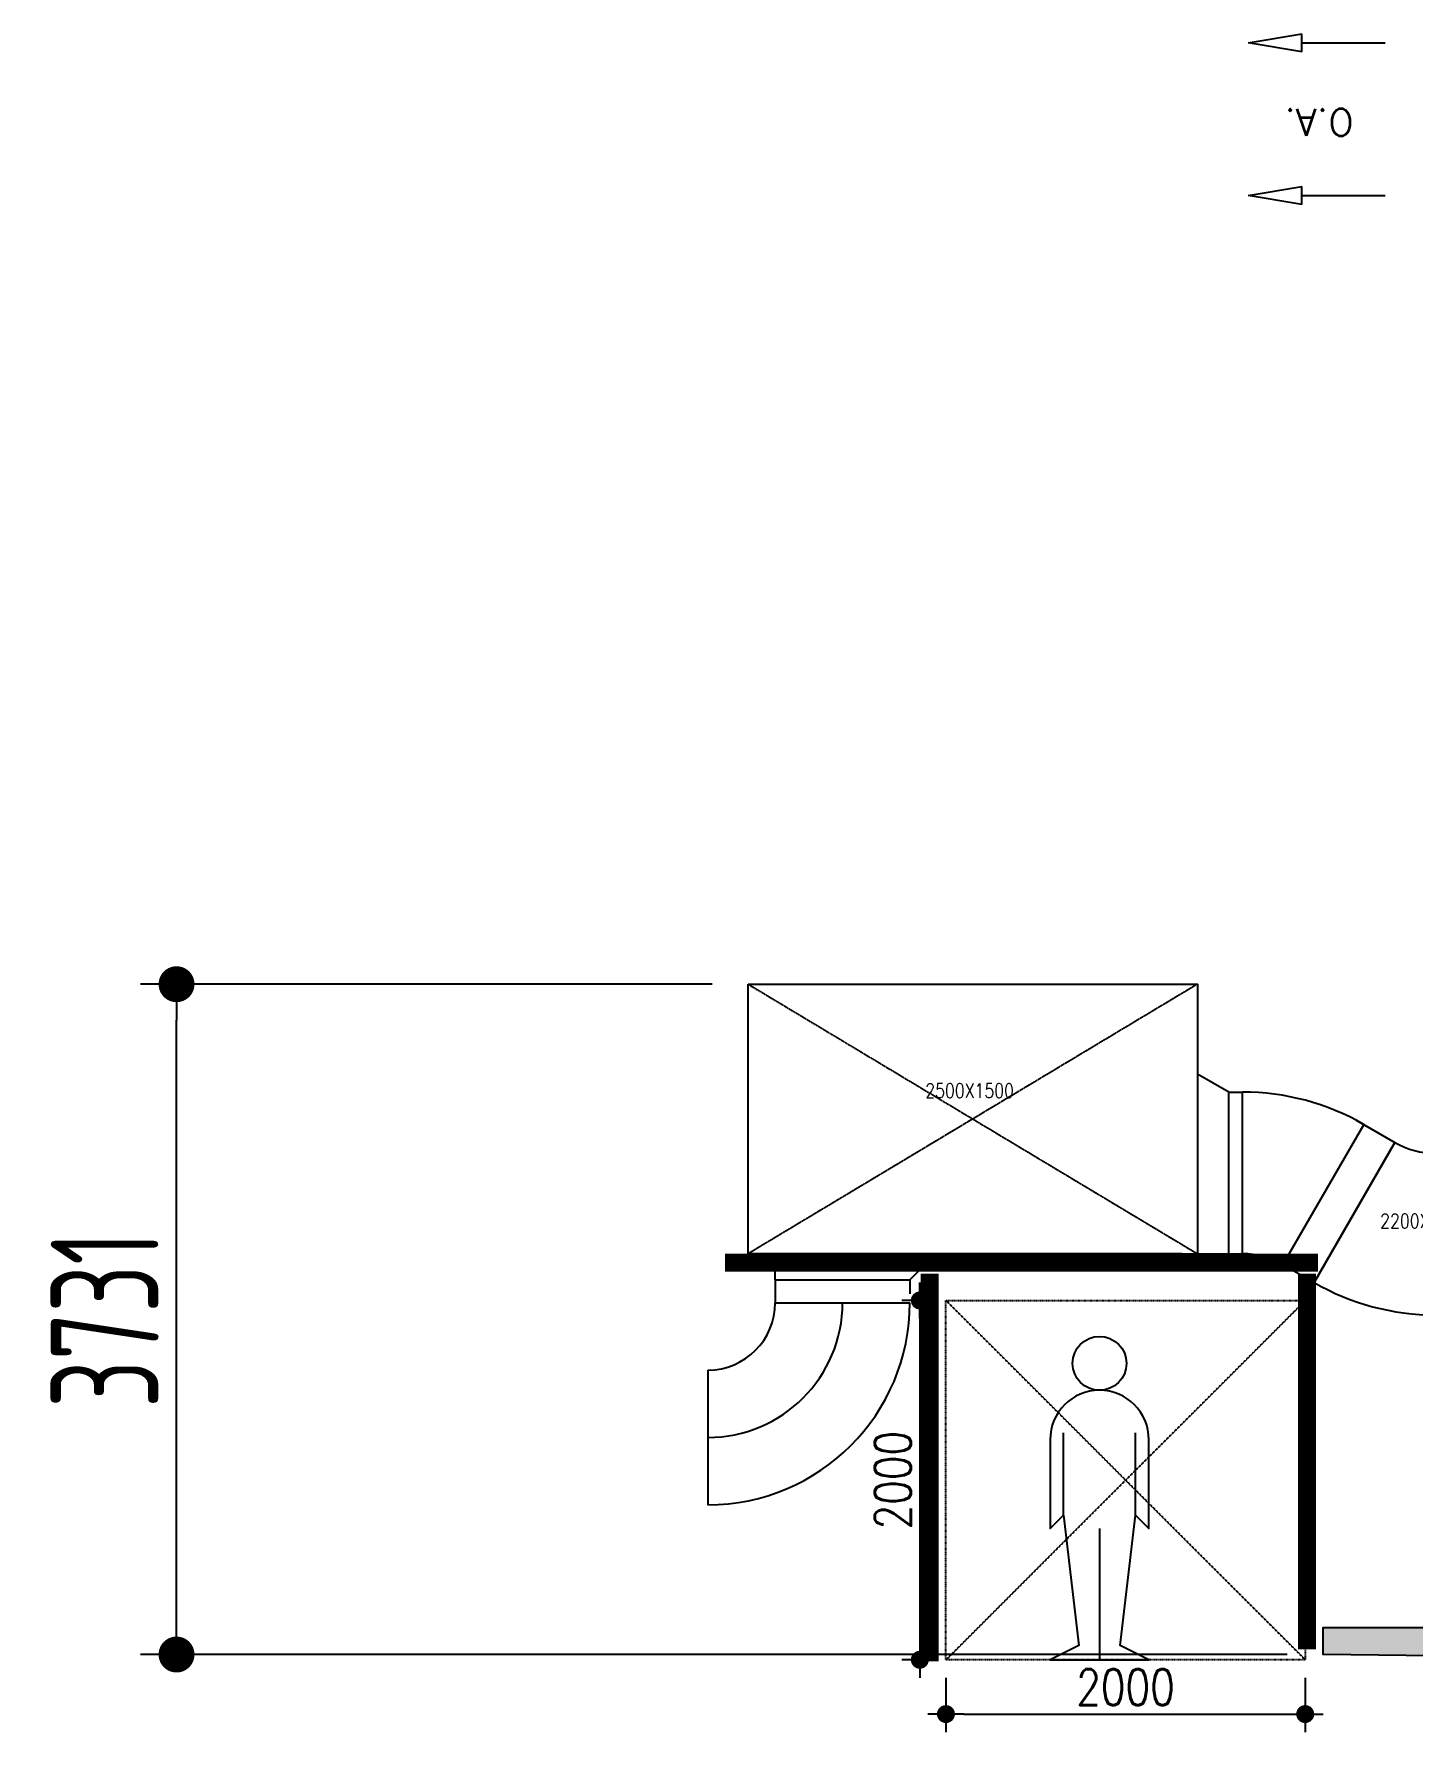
# Model space of a CAD drawing. Header units: millimetres. Extents: x -69706 to 52883, y -6882 to 68885.
# Drawn here: x -46092 to -38420, y 23696 to 33148 of the extents above; entities that cross this region are included whole.
import ezdxf
from ezdxf.enums import TextEntityAlignment as Align

# ---------------------------------------------------------------- set-up
doc = ezdxf.new("R2010")
doc.units = ezdxf.units.MM
doc.linetypes.add('YFM1P-長$0$HIDDEN', pattern=[9.525, 6.35, -3.175])
doc.linetypes.add('YFM1P-長$0$HIDDEN2', pattern=[0.1875, 0.125, -0.0625])
for name, color, linetype in [('XFM1Q40$0$MDF', 221, 'Continuous'), ('XFM1Q40$0$TYPE14X10', 7, 'Continuous'), ('YFM1P-長$0$M-CWTR-TEXT', 4, 'Continuous'), ('YFM1P-長$0$M-FOUN', 252, 'Continuous'), ('YFM1P-長$0$M-HVAC-CDUCT', 150, 'Continuous'), ('YFM1P-長$0$M-HVAC-CMDUCT', 150, 'Continuous')]:
    doc.layers.add(name, color=color, linetype=linetype)
doc.styles.add('dim-txt', font='isocp.shx', dxfattribs={"width": 0.7, "bigfont": 'chineset.shx'})
doc.styles.add('XFM1Q40$0$STANDARD', font='SIMPLEX', dxfattribs={"bigfont": 'BIGFONT'})
doc.styles.add('YFM1P-長$0$12P7-XCM2P10$0$AA-TXT', font='simplex.shx', dxfattribs={"bigfont": 'china.shx'})
doc.styles.add('YFM1P-長$0$aa-txt', font='simplex.shx', dxfattribs={"width": 0.8, "bigfont": 'chineset.shx'})
doc.dimstyles.new('ARCH-dim-200MM', dxfattribs={"dimscale": 2000, "dimtxt": 0.3, "dimasz": 0.1, "dimexe": 0.1, "dimexo": 0.1, "dimgap": 0.05, "dimtad": 1, "dimdec": 0, "dimrnd": 0.5, "dimdsep": 46, "dimtxsty": 'dim-txt', "dimblk": 'DOT', "dimcen": 2, "dimclrd": 256, "dimclre": 256, "dimclrt": 256, "dimadec": 0, "dimazin": 0, "dimtfac": 1, "dimtdec": 0, "dimtix": 1, "dimtmove": 2, "dimatfit": 3, "dimldrblk": 'OBLIQUE', "dimfxl": 1, "dimtvp": 1, "dimtolj": 1, "dimarcsym": 0})
doc.dimstyles.new('YFM1P-長$0$100-DIM', dxfattribs={"dimscale": 1000, "dimtxt": 0.2, "dimasz": 0.1, "dimexe": 0.1, "dimexo": 0.1, "dimgap": 0.05, "dimtad": 1, "dimdec": 0, "dimzin": 3, "dimdsep": 46, "dimtxsty": 'YFM1P-長$0$aa-txt', "dimblk1": 'YFM1P-長$0$DOT', "dimblk2": 'YFM1P-長$0$DOT', "dimsah": 1, "dimcen": 0, "dimclrd": 256, "dimclre": 256, "dimclrt": 256, "dimadec": 0, "dimazin": 0, "dimtfac": 1, "dimtdec": 0, "dimtix": 1, "dimtmove": 2, "dimatfit": 3, "dimldrblk": 'YFM1P-長$0$DOT', "dimfxl": 1, "dimtvp": 1, "dimtolj": 1, "dimtzin": 0, "dimarcsym": 0})
pattern_1 = [(50, (-286865.49, -42158.01), (182.18467, -15.939086), [19.05, -209.55]), (355, (-286865.49, -42158.01), (-35.24342, 191.05685), [15.24, -167.64058]), (100.451445, (-286850.3, -42159.34), (146.94125, 175.11775), [16.19001, -178.09024]), (46.1842, (-286865.49, -42107.21), (271.07904, -42.04233), [28.575, -314.325]), (96.63556, (-286842.9, -42110.72), (237.40413, 247.42612), [24.28502, -267.1356]), (351.18415, (-286865.49, -42107.2), (237.40413, 247.42612), [22.85997, -251.45973]), (21, (-286840.09, -42119.91), (151.61439, -102.2652), [19.05, -209.55]), (326, (-286840.09, -42119.91), (61.80203, 184.18797), [15.24, -167.64]), (71.451445, (-286827.45, -42128.43), (213.41642, 81.92277), [16.19001, -178.08994]), (37.5, (-286865.485, -42158.01), (3.088603, 84.555039), [0, -165.608, 0, -170.18, 0, -168.275]), (7.5, (-286865.485, -42158.01), (66.819663, 100.180575), [0, -97.028, 0, -161.798, 0, -64.135]), (327.5, (-286922.13, -42158.01), (135.590595, -5.728744), [0, -63.5, 0, -198.12, 0, -262.89]), (317.5, (-286947.53, -42158.01), (148.12918, 25.42649), [0, -82.55, 0, -131.572, 0, -186.69])]

# ---------------------------------------------------------------- blocks, each defined once
blk = doc.blocks.new('XFM1Q40$0$_ClosedBlank')
at = {"layer": 'XFM1Q40$0$MDF', "color": 0, "lineweight": -2}
for p, q in [((-1, 0.167), (0, 0)), ((-1, 0.167), (-1, -0.167)), ((0, 0), (-1, -0.167))]:
    blk.add_line(p, q, dxfattribs=at)
blk = doc.blocks.new('XFM1Q40$0$A$C10876e96')
at = {"layer": 'XFM1Q40$0$TYPE14X10', "color": 22}
for points in [[(300, 2528.2), (762.8, 2528.2)], [(300, 1678.2), (762.8, 1678.2)]]:
    blk.add_lwpolyline(points, dxfattribs=at)
at = {"layer": 'XFM1Q40$0$TYPE14X10', "color": 22, "xscale": 300, "yscale": 300, "zscale": 300, "rotation": 180}
for p in [(0, 2528.2), (0, 1678.2)]:
    blk.add_blockref('XFM1Q40$0$_ClosedBlank', p, dxfattribs=at)
at = {"layer": 'XFM1Q40$0$TYPE14X10', "color": 22, "style": 'XFM1Q40$0$STANDARD'}
blk.add_text('O.A.', height=150, rotation=180, dxfattribs=at).set_placement((588.1, 2160.7))
blk = doc.blocks.new('YFM1P-長$0$A$Cb28d9bb4')
for p, q in [((75, 805), (75, 1262.725809)), ((475, 805), (475, 1262.725809)), ((275, 730), (275, 0)), ((275, 730), (275, 0))]:
    blk.add_line(p, q)
blk.add_lwpolyline([(75, 805), (160, 80), (0, 0), (550, 0), (390, 80), (475, 805), (550, 730), (550, 1225, 1), (0, 1225), (0, 730)], format="xyb", close=True)
blk.add_circle((275, 1650), 150)
blk = doc.blocks.new('YFM1P-長$0$DOT')
at = {"color": 0}
blk.add_line((-1, 0), (1, 0), dxfattribs=at)
at = {"color": 2, "const_width": 0.5}
blk.add_lwpolyline([(-0.25, 0, 1), (0.25, 0, 1)], format="xyb", close=True, dxfattribs=at)
blk = doc.blocks.new('*D346')
at = {"layer": 'YFM1P-長$0$M-FOUN', "color": 2, "lineweight": -2, "transparency": 16777216}
for p, q in [((244657.6, 66202.1), (244657.6, 65900)), ((246657.6, 66202.1), (246657.6, 65900)), ((244757.6, 66000), (246557.6, 66000))]:
    blk.add_line(p, q, dxfattribs=at)
at = {"layer": 'YFM1P-長$0$M-FOUN', "color": 2, "lineweight": -2, "transparency": 16777216, "xscale": 100, "yscale": 100, "zscale": 100, "rotation": 180}
blk.add_blockref('YFM1P-長$0$DOT', (244657.6, 66000), dxfattribs=at)
at = {"layer": 'YFM1P-長$0$M-FOUN', "color": 2, "lineweight": -2, "transparency": 16777216, "xscale": 100, "yscale": 100, "zscale": 100}
blk.add_blockref('YFM1P-長$0$DOT', (246657.6, 66000), dxfattribs=at)
at = {"layer": 'YFM1P-長$0$M-FOUN', "color": 2, "transparency": 16777216, "insert": (245657.6, 66150), "char_height": 200, "attachment_point": 5, "style": 'YFM1P-長$0$aa-txt'}
blk.add_mtext('\\A1;2000', dxfattribs=at)
blk = doc.blocks.new('*D345')
at = {"layer": 'YFM1P-長$0$M-FOUN', "color": 2, "lineweight": -2, "transparency": 16777216}
for p, q in [((244557.6, 68302.1), (244412.3, 68302.1)), ((244512.3, 68202.1), (244512.3, 66402.1)), ((244557.6, 66302.1), (244412.3, 66302.1))]:
    blk.add_line(p, q, dxfattribs=at)
at = {"layer": 'YFM1P-長$0$M-FOUN', "color": 2, "lineweight": -2, "transparency": 16777216, "xscale": 100, "yscale": 100, "zscale": 100}
for p, rotation in [((244512.3, 68302.1), 90), ((244512.3, 66302.1), 270)]:
    blk.add_blockref('YFM1P-長$0$DOT', p, dxfattribs=dict(at, rotation=rotation))
at = {"layer": 'YFM1P-長$0$M-FOUN', "color": 2, "transparency": 16777216, "insert": (244362.3, 67302.1), "char_height": 200, "attachment_point": 5, "rotation": 90, "style": 'YFM1P-長$0$aa-txt'}
blk.add_mtext('\\A1;2000', dxfattribs=at)
blk = doc.blocks.new('_Dot')
at = {"color": 0, "linetype": 'ByBlock', "lineweight": -2}
blk.add_line((-0.5, 0), (-1, 0), dxfattribs=at)
at = {"color": 0, "linetype": 'ByBlock', "const_width": 0.5}
blk.add_lwpolyline([(-0.25, 0, 1), (0.25, 0, 1)], format="xyb", close=True, dxfattribs=at)
blk = doc.blocks.new('*D355')
at = {"lineweight": -2, "ltscale": 500, "transparency": 16777216}
for p, q in [((-42315.5, 27858.2), (-45498.1, 27858.2)), ((-45298.1, 24327), (-45298.1, 27658.2)), ((-39115.5, 24127), (-45498.1, 24127))]:
    blk.add_line(p, q, dxfattribs=at)
at = {"lineweight": -2, "ltscale": 500, "transparency": 16777216, "xscale": 200, "yscale": 200, "zscale": 200}
for p, rotation in [((-45298.1, 27858.2), 90), ((-45298.1, 24127), 270)]:
    blk.add_blockref('_Dot', p, dxfattribs=dict(at, rotation=rotation))
at = {"ltscale": 500, "transparency": 16777216, "insert": (-45698.1, 25992.6), "char_height": 600, "attachment_point": 5, "rotation": 90, "style": 'dim-txt'}
blk.add_mtext('\\A1;3731', dxfattribs=at)
blk = doc.blocks.new('_OBLIQUE')
at = {"color": 0, "linetype": 'ByBlock', "lineweight": -2}
blk.add_line((-0.5, -0.5), (0.5, 0.5), dxfattribs=at)
blk = doc.blocks.new('YFM1P-長$0$A$C29b993c6')
at = {"layer": 'YFM1P-長$0$M-FOUN', "color": 1, "linetype": 'YFM1P-長$0$HIDDEN', "ltscale": 0.01}
for p, q in [((246657.6, 68302.1), (244657.6, 66302.1)), ((244657.6, 68302.1), (246657.6, 66302.1))]:
    blk.add_line(p, q, dxfattribs=at)
blk.add_lwpolyline([(244657.6, 68302.1), (246657.6, 68302.1), (246657.6, 66302.1), (244657.6, 66302.1)], close=True, dxfattribs=at)
at = {"color": 2}
blk.add_blockref('YFM1P-長$0$A$Cb28d9bb4', (245237.5, 66302.1), dxfattribs=at)
at = {"layer": 'YFM1P-長$0$M-FOUN', "color": 2}
dim = blk.add_linear_dim(base=(244512.3, 66302.1), p1=(244657.6, 68302.1), p2=(244657.6, 66302.1), angle=270, dimstyle='YFM1P-長$0$100-DIM', override={"dimclrd": 2, "dimclre": 2, "dimclrt": 2, "dimfxl": 300}, dxfattribs=at)
dim.commit()
dim.dimension.update_dxf_attribs({"geometry": '*D345', "text_midpoint": (244362.3, 67302.1)})
dim = blk.add_linear_dim(base=(246657.6, 66000), p1=(244657.6, 66302.1), p2=(246657.6, 66302.1), dimstyle='YFM1P-長$0$100-DIM', override={"dimclrd": 2, "dimclre": 2, "dimclrt": 2, "dimfxl": 300}, dxfattribs=at)
dim.commit()
dim.dimension.update_dxf_attribs({"geometry": '*D346', "text_midpoint": (245657.6, 66150)})

msp = doc.modelspace()

# ---------------------------------------------------------------- hatches: boundary and pattern name
at = {"layer": 'YFM1P-長$0$M-FOUN'}
h = msp.add_hatch(dxfattribs=at)
h.set_pattern_fill('AR-CONC', color=252)
h.set_pattern_definition(pattern_1)
h.paths.add_polyline_path([(-27040.485, 24277.006), (-27040.485, 23983.506), (-38915.485, 24127.006), (-38915.485, 24277.006)])
h = msp.add_hatch(dxfattribs=at)
h.set_pattern_fill('AR-CONC', color=252)
h.set_pattern_definition(pattern_1)
h.paths.add_polyline_path([(-27040.485, 24277.006), (-27040.485, 23983.506), (-38915.485, 24127.006), (-38915.485, 24277.006)])

# ---------------------------------------------------------------- linework, layer by layer
at = {"layer": 'YFM1P-長$0$M-FOUN', "color": 3, "const_width": 100, "elevation": 0}
for points in [[(-42245.462, 26308.16), (-38944.22, 26308.16)], [(-41105.485, 26246.824), (-41105.485, 24089.057), (-41105.485, 24620.486)], [(-39005.485, 26246.824), (-39005.485, 24155.504), (-39005.485, 24620.486)]]:
    msp.add_lwpolyline(points, dxfattribs=at)
at = {"layer": 'YFM1P-長$0$M-FOUN', "color": 252, "elevation": 0}
msp.add_lwpolyline([(-27040.485, 24277.006), (-27040.485, 23983.506), (-38915.485, 24127.006), (-38915.485, 24277.006), (-27040.485, 24277.006)], dxfattribs=at)
at = {"layer": 'YFM1P-長$0$M-HVAC-CDUCT'}
for p, q in [((-42115.485, 26358.16, 0), (-42115.485, 27858.16, 0)), ((-42115.485, 27858.16, 0), (-39615.485, 27858.16, 0)), ((-39615.485, 27858.16, 0), (-39615.485, 26358.16, 0)), ((-39440.485, 27258.16, 0), (-39615.485, 27358.16, 0)), ((-39440.485, 27258.16, 0), (-39363.69, 27258.16, 0)), ((-39363.69, 26358.16, 0), (-39363.69, 27258.16, 0)), ((-38688.69, 27077.294, 0), (-39138.69, 26297.872, 0)), ((-38731.992, 27102.294, 0), (-38515.485, 26977.294, 0)), ((-38515.485, 26977.294, 0), (-38965.485, 26197.872, 0)), ((-38965.485, 26197.872, 0), (-38515.485, 26977.294, 0)), ((-39700.719, 26358.16, 0), (-42115.485, 26358.16, 0)), ((-41965.485, 26213.142, 0), (-41965.485, 26358.16, 0)), ((-41070.467, 26358.16, 0), (-41215.485, 26213.142, 0)), ((-39700.719, 26358.16, 0), (-39363.69, 26358.16, 0)), ((-39138.69, 26297.872, 0), (-38965.485, 26197.872, 0)), ((-41965.485, 26213.142, 0), (-41215.485, 26213.142, 0)), ((-41965.485, 26213.142, 0), (-41965.485, 26085.486, 0)), ((-41215.485, 26213.142, 0), (-41215.485, 26135.486, 0)), ((-41965.485, 26085.486, 0), (-41215.485, 26085.486, 0)), ((-42340.485, 25710.486, 0), (-42340.485, 24960.486, 0))]:
    msp.add_line(p, q, dxfattribs=at)
at = {"layer": 'YFM1P-長$0$M-HVAC-CDUCT', "linetype": 'YFM1P-長$0$HIDDEN2'}
for p, q in [((-39615.485, 27858.16, 0), (-42115.485, 26358.16, 0)), ((-42115.485, 27858.16, 0), (-39615.485, 26358.16, 0))]:
    msp.add_line(p, q, dxfattribs=at)
at = {"layer": 'YFM1P-長$0$M-HVAC-CDUCT'}
for centre, radius, start, end in [((-39363.69, 25908.16, 0), 1350, 60, 90), ((-38290.485, 27367.006, 0), 450, 240, 270), ((-39363.69, 25908.16, 0), 450, 60, 90), ((-38290.485, 27367.006, 0), 1350, 240, 270), ((-42340.485, 26085.486, 0), 375, 270, 0), ((-42340.485, 26085.486, 0), 750, 270, 0), ((-42340.485, 26085.486, 0), 1125, 270, 0)]:
    msp.add_arc(centre, radius, start, end, dxfattribs=at)
at = {"layer": 'YFM1P-長$0$M-HVAC-CMDUCT'}
msp.add_line((-39440.485, 26358.16, 0), (-39440.485, 27258.16, 0), dxfattribs=at)

# ---------------------------------------------------------------- block references
msp.add_blockref('XFM1Q40$0$A$C10876e96', (-39333.23, 30569.334))
at = {"layer": 'YFM1P-長$0$M-FOUN'}
msp.add_blockref('YFM1P-長$0$A$C29b993c6', (-285672.593, -42204.5, 0), dxfattribs=at)

# ---------------------------------------------------------------- texts
at = {"layer": 'YFM1P-長$0$M-CWTR-TEXT', "style": 'YFM1P-長$0$12P7-XCM2P10$0$AA-TXT', "width": 0.8}
for s, p in [('2500X1500', (-40883.293, 27265.973, 0)), ('2200X900', (-38378.208, 26540.453, 0))]:
    msp.add_text(s, height=80, dxfattribs=at).set_placement(p, align=Align.MIDDLE_CENTER)

# ---------------------------------------------------------------- dimensions: what is measured, and where the dimension line sits
at = {"ltscale": 500}
dim = msp.add_linear_dim(base=(-45298.083, 27858.16), p1=(-38915.485, 24127.006, 0), p2=(-42115.485, 27858.16, 0), angle=90, dimstyle='ARCH-dim-200MM', dxfattribs=at)
dim.commit()
dim.dimension.update_dxf_attribs({"geometry": '*D355', "text_midpoint": (-45698.083, 25992.583)})

doc.saveas('drawing.dxf')
